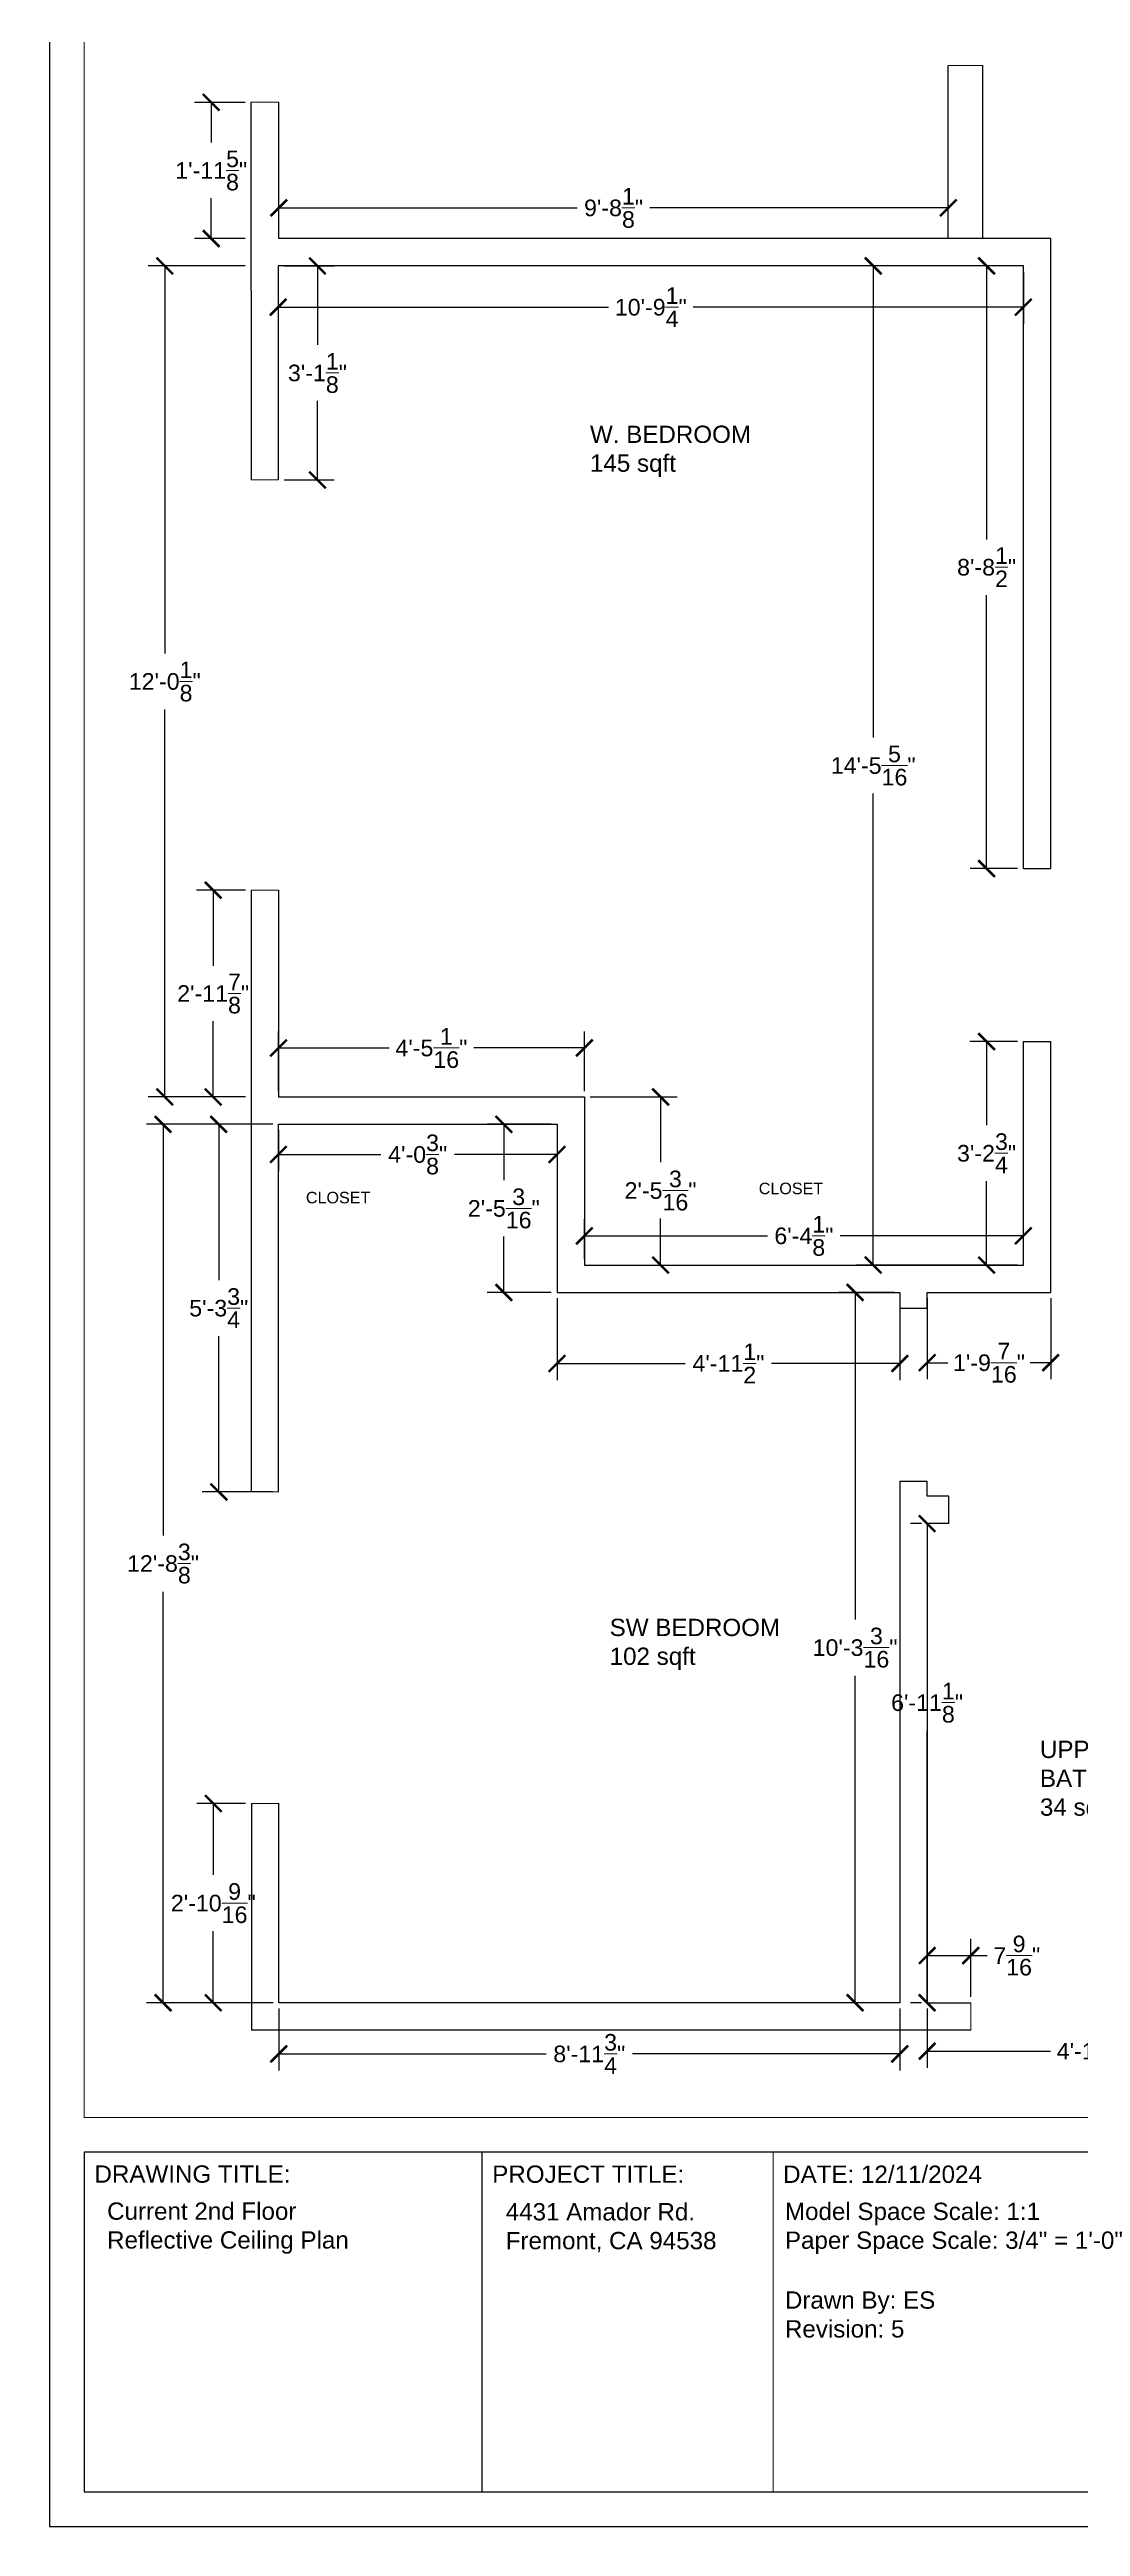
# Model space of a CAD drawing. Header units: inches. Extents: x 0 to 483, y 0 to 649.
# Drawn here: x 0 to 178.9, y 0 to 429.6 of the extents above; entities that cross this region are included whole.
import ezdxf

# ---------------------------------------------------------------- set-up
doc = ezdxf.new("R2010")
doc.units = ezdxf.units.IN
doc.header["$MEASUREMENT"] = 0
doc.layers.get('0').update_dxf_attribs({"color": 1, "lineweight": 9})
for name, color, linetype, lineweight in [('00-page-edge', 7, 'Continuous', 9), ('A201-Dimensions', 7, 'Continuous', 9), ('A201-Floorplan-2nd-floor', 7, 'Continuous', 9), ('A201-Text', 7, 'Continuous', 9)]:
    doc.layers.add(name, color=color, linetype=linetype, lineweight=lineweight)
doc.layers.add('Title Block', color=7, linetype='Continuous')
doc.layers.add('Title Block Text', color=7, linetype='Continuous')
doc.styles.add('Annotative', font='Arial.ttf')
doc.dimstyles.new('Annotative', dxfattribs={"dimtxt": 0.18, "dimasz": 0.18, "dimexe": 0.18, "dimexo": 0.0625, "dimgap": 0.09, "dimtad": 0, "dimtih": 1, "dimtoh": 1, "dimdec": 4, "dimzin": 0, "dimdsep": 46, "dimlunit": 4, "dimtxsty": 'Annotative', "dimblk": 'ARCHTICK', "dimblk1": 'ARCHTICK', "dimblk2": 'ARCHTICK', "dimcen": 0.09, "dimadec": 0, "dimazin": 0, "dimtfac": 1, "dimtdec": 4, "dimtofl": 0, "dimtmove": 0, "dimatfit": 3, "dimldrblk": 'ARCHTICK', "dimfxl": 1, "dimtolj": 1, "dimtzin": 0, "dimarcsym": 0})

# ---------------------------------------------------------------- blocks, each defined once
blk = doc.blocks.new('_ArchTick')
at = {"color": 0, "linetype": 'ByBlock', "lineweight": 30, "const_width": 0.15}
blk.add_lwpolyline([(-0.5, -0.5), (0.5, 0.5)], dxfattribs=at)
blk = doc.blocks.new('*D18')
at = {"layer": 'A201-Dimensions', "color": 0, "lineweight": -2, "transparency": 16777216}
for p, q in [((146.51, 214.01), (136.87, 214.01)), ((139.75, 214.01), (139.75, 157.31)), ((139.75, 90.83), (139.75, 147.53)), ((146.51, 90.83), (136.87, 90.83))]:
    blk.add_line(p, q, dxfattribs=at)
at = {"layer": 'A201-Dimensions', "color": 0, "lineweight": -2, "transparency": 16777216, "xscale": 2.88, "yscale": 2.88, "zscale": 2.88}
for p, rotation in [((139.75, 214.01), 90), ((139.75, 90.83), 270)]:
    blk.add_blockref('_ArchTick', p, dxfattribs=dict(at, rotation=rotation))
at = {"layer": 'A201-Dimensions', "color": 0, "lineweight": 5, "transparency": 16777216, "insert": (139.75, 152.42), "char_height": 2.88, "attachment_point": 5, "style": 'Annotative'}
blk.add_mtext('\\A1;10\'-3{\\H1x;\\S3/16;}"', dxfattribs=at)
blk = doc.blocks.new('*D23')
at = {"layer": 'A201-Dimensions', "color": 0, "lineweight": -2, "transparency": 16777216}
for p, q in [((88.04, 213.01), (88.04, 198.82)), ((147.51, 213.01), (147.51, 198.82)), ((88.04, 201.7), (110.28, 201.7)), ((147.51, 201.7), (125.27, 201.7))]:
    blk.add_line(p, q, dxfattribs=at)
at = {"layer": 'A201-Dimensions', "color": 0, "lineweight": -2, "transparency": 16777216, "xscale": 2.88, "yscale": 2.88, "zscale": 2.88, "rotation": 180}
blk.add_blockref('_ArchTick', (88.04, 201.7), dxfattribs=at)
at = {"layer": 'A201-Dimensions', "color": 0, "lineweight": -2, "transparency": 16777216, "xscale": 2.88, "yscale": 2.88, "zscale": 2.88}
blk.add_blockref('_ArchTick', (147.51, 201.7), dxfattribs=at)
at = {"layer": 'A201-Dimensions', "color": 0, "lineweight": 5, "transparency": 16777216, "insert": (117.78, 201.7), "char_height": 2.88, "attachment_point": 5, "style": 'Annotative'}
blk.add_mtext('\\A1;4\'-11{\\H1x;\\S1/2;}"', dxfattribs=at)
blk = doc.blocks.new('*D12')
at = {"layer": 'A201-Dimensions', "color": 0, "lineweight": -2, "transparency": 16777216}
for p, q in [((39.7, 242.17), (39.7, 235.07)), ((88.04, 242.17), (88.04, 235.07)), ((39.7, 237.95), (57.5, 237.95)), ((88.04, 237.95), (70.24, 237.95))]:
    blk.add_line(p, q, dxfattribs=at)
at = {"layer": 'A201-Dimensions', "color": 0, "lineweight": -2, "transparency": 16777216, "xscale": 2.88, "yscale": 2.88, "zscale": 2.88, "rotation": 180}
blk.add_blockref('_ArchTick', (39.7, 237.95), dxfattribs=at)
at = {"layer": 'A201-Dimensions', "color": 0, "lineweight": -2, "transparency": 16777216, "xscale": 2.88, "yscale": 2.88, "zscale": 2.88}
blk.add_blockref('_ArchTick', (88.04, 237.95), dxfattribs=at)
at = {"layer": 'A201-Dimensions', "color": 0, "lineweight": 5, "transparency": 16777216, "insert": (63.87, 237.95), "char_height": 2.88, "attachment_point": 5, "style": 'Annotative'}
blk.add_mtext('\\A1;4\'-0{\\H1x;\\S3/8;}"', dxfattribs=at)
blk = doc.blocks.new('*D15')
at = {"layer": 'A201-Dimensions', "color": 0, "lineweight": -2, "transparency": 16777216}
for p, q in [((39.72, 248.92), (39.72, 259.29)), ((92.79, 248.92), (92.79, 259.29)), ((39.72, 256.41), (58.91, 256.41)), ((92.79, 256.41), (73.6, 256.41))]:
    blk.add_line(p, q, dxfattribs=at)
at = {"layer": 'A201-Dimensions', "color": 0, "lineweight": -2, "transparency": 16777216, "xscale": 2.88, "yscale": 2.88, "zscale": 2.88, "rotation": 180}
blk.add_blockref('_ArchTick', (39.72, 256.41), dxfattribs=at)
at = {"layer": 'A201-Dimensions', "color": 0, "lineweight": -2, "transparency": 16777216, "xscale": 2.88, "yscale": 2.88, "zscale": 2.88}
blk.add_blockref('_ArchTick', (92.79, 256.41), dxfattribs=at)
at = {"layer": 'A201-Dimensions', "color": 0, "lineweight": 5, "transparency": 16777216, "insert": (66.25, 256.41), "char_height": 2.88, "attachment_point": 5, "style": 'Annotative'}
blk.add_mtext('\\A1;4\'-5{\\H1x;\\S1/16;}"', dxfattribs=at)
blk = doc.blocks.new('*D14')
at = {"layer": 'A201-Dimensions', "color": 0, "lineweight": -2, "transparency": 16777216}
for p, q in [((93.79, 247.92), (108.88, 247.92)), ((106, 247.92), (106, 236.58)), ((106, 218.76), (106, 226.81)), ((93.79, 218.76), (108.88, 218.76))]:
    blk.add_line(p, q, dxfattribs=at)
at = {"layer": 'A201-Dimensions', "color": 0, "lineweight": -2, "transparency": 16777216, "xscale": 2.88, "yscale": 2.88, "zscale": 2.88}
for p, rotation in [((106, 247.92), 90), ((106, 218.76), 270)]:
    blk.add_blockref('_ArchTick', p, dxfattribs=dict(at, rotation=rotation))
at = {"layer": 'A201-Dimensions', "color": 0, "lineweight": 5, "transparency": 16777216, "insert": (106, 231.69), "char_height": 2.88, "attachment_point": 5, "style": 'Annotative'}
blk.add_mtext('\\A1;2\'-5{\\H1x;\\S3/16;}"', dxfattribs=at)
blk = doc.blocks.new('*D13')
at = {"layer": 'A201-Dimensions', "color": 0, "lineweight": -2, "transparency": 16777216}
for p, q in [((92.79, 219.76), (92.79, 226.71)), ((92.79, 223.83), (124.55, 223.83)), ((168.94, 223.83), (137.19, 223.83)), ((168.94, 219.76), (168.94, 226.71))]:
    blk.add_line(p, q, dxfattribs=at)
at = {"layer": 'A201-Dimensions', "color": 0, "lineweight": -2, "transparency": 16777216, "xscale": 2.88, "yscale": 2.88, "zscale": 2.88, "rotation": 180}
blk.add_blockref('_ArchTick', (92.79, 223.83), dxfattribs=at)
at = {"layer": 'A201-Dimensions', "color": 0, "lineweight": -2, "transparency": 16777216, "xscale": 2.88, "yscale": 2.88, "zscale": 2.88}
blk.add_blockref('_ArchTick', (168.94, 223.83), dxfattribs=at)
at = {"layer": 'A201-Dimensions', "color": 0, "lineweight": 5, "transparency": 16777216, "insert": (130.87, 223.83), "char_height": 2.88, "attachment_point": 5, "style": 'Annotative'}
blk.add_mtext('\\A1;6\'-4{\\H1x;\\S1/8;}"', dxfattribs=at)
blk = doc.blocks.new('*D7')
at = {"layer": 'A201-Dimensions', "color": 0, "lineweight": -2, "transparency": 16777216}
for p, q in [((167.94, 392.04), (140.01, 392.04)), ((142.89, 392.04), (142.89, 310.26)), ((142.89, 218.76), (142.89, 300.54)), ((167.94, 218.76), (140.01, 218.76))]:
    blk.add_line(p, q, dxfattribs=at)
at = {"layer": 'A201-Dimensions', "color": 0, "lineweight": -2, "transparency": 16777216, "xscale": 2.88, "yscale": 2.88, "zscale": 2.88}
for p, rotation in [((142.89, 392.04), 90), ((142.89, 218.76), 270)]:
    blk.add_blockref('_ArchTick', p, dxfattribs=dict(at, rotation=rotation))
at = {"layer": 'A201-Dimensions', "color": 0, "lineweight": 5, "transparency": 16777216, "insert": (142.89, 305.4), "char_height": 2.88, "attachment_point": 5, "style": 'Annotative'}
blk.add_mtext('\\A1;14\'-5{\\H1x;\\S5/16;}"', dxfattribs=at)
blk = doc.blocks.new('*D38')
at = {"layer": 'A201-Dimensions', "color": 0, "lineweight": -2, "transparency": 16777216}
for p, q in [((39.67, 391.04), (39.67, 382)), ((168.94, 391.04), (168.94, 382)), ((39.67, 384.88), (96.96, 384.88)), ((168.94, 384.88), (111.65, 384.88))]:
    blk.add_line(p, q, dxfattribs=at)
at = {"layer": 'A201-Dimensions', "color": 0, "lineweight": -2, "transparency": 16777216, "xscale": 2.88, "yscale": 2.88, "zscale": 2.88, "rotation": 180}
blk.add_blockref('_ArchTick', (39.67, 384.88), dxfattribs=at)
at = {"layer": 'A201-Dimensions', "color": 0, "lineweight": -2, "transparency": 16777216, "xscale": 2.88, "yscale": 2.88, "zscale": 2.88}
blk.add_blockref('_ArchTick', (168.94, 384.88), dxfattribs=at)
at = {"layer": 'A201-Dimensions', "color": 0, "lineweight": 5, "transparency": 16777216, "insert": (104.31, 384.88), "char_height": 2.88, "attachment_point": 5, "style": 'Annotative'}
blk.add_mtext('\\A1;10\'-9{\\H1x;\\S1/4;}"', dxfattribs=at)
blk = doc.blocks.new('*D16')
at = {"layer": 'A201-Dimensions', "color": 0, "lineweight": -2, "transparency": 16777216}
for p, q in [((152.26, 89.83), (152.26, 79.55)), ((211.94, 89.83), (211.94, 79.55)), ((152.26, 82.43), (173.63, 82.43)), ((211.94, 82.43), (190.57, 82.43))]:
    blk.add_line(p, q, dxfattribs=at)
at = {"layer": 'A201-Dimensions', "color": 0, "lineweight": -2, "transparency": 16777216, "xscale": 2.88, "yscale": 2.88, "zscale": 2.88, "rotation": 180}
blk.add_blockref('_ArchTick', (152.26, 82.43), dxfattribs=at)
at = {"layer": 'A201-Dimensions', "color": 0, "lineweight": -2, "transparency": 16777216, "xscale": 2.88, "yscale": 2.88, "zscale": 2.88}
blk.add_blockref('_ArchTick', (211.94, 82.43), dxfattribs=at)
at = {"layer": 'A201-Dimensions', "color": 0, "lineweight": 5, "transparency": 16777216, "insert": (182.1, 82.43), "char_height": 2.88, "attachment_point": 5, "style": 'Annotative'}
blk.add_mtext('\\A1;4\'-11{\\H1x;\\S11/16;}"', dxfattribs=at)
blk = doc.blocks.new('*D11')
at = {"layer": 'A201-Dimensions', "color": 0, "lineweight": -2, "transparency": 16777216}
for p, q in [((39.77, 89.83), (39.77, 79.07)), ((147.51, 89.83), (147.51, 79.07)), ((39.77, 81.95), (86.16, 81.95)), ((147.51, 81.95), (101.12, 81.95))]:
    blk.add_line(p, q, dxfattribs=at)
at = {"layer": 'A201-Dimensions', "color": 0, "lineweight": -2, "transparency": 16777216, "xscale": 2.88, "yscale": 2.88, "zscale": 2.88, "rotation": 180}
blk.add_blockref('_ArchTick', (39.77, 81.95), dxfattribs=at)
at = {"layer": 'A201-Dimensions', "color": 0, "lineweight": -2, "transparency": 16777216, "xscale": 2.88, "yscale": 2.88, "zscale": 2.88}
blk.add_blockref('_ArchTick', (147.51, 81.95), dxfattribs=at)
at = {"layer": 'A201-Dimensions', "color": 0, "lineweight": 5, "transparency": 16777216, "insert": (93.64, 81.95), "char_height": 2.88, "attachment_point": 5, "style": 'Annotative'}
blk.add_mtext('\\A1;8\'-11{\\H1x;\\S3/4;}"', dxfattribs=at)
blk = doc.blocks.new('*D17')
at = {"layer": 'A201-Dimensions', "color": 0, "lineweight": -2, "transparency": 16777216}
for p, q in [((151.26, 173.93), (149.36, 173.93)), ((152.24, 173.93), (152.24, 147.73)), ((152.24, 90.83), (152.24, 138.01)), ((151.26, 90.83), (149.36, 90.83))]:
    blk.add_line(p, q, dxfattribs=at)
at = {"layer": 'A201-Dimensions', "color": 0, "lineweight": -2, "transparency": 16777216, "xscale": 2.88, "yscale": 2.88, "zscale": 2.88}
for p, rotation in [((152.24, 173.93), 90), ((152.24, 90.83), 270)]:
    blk.add_blockref('_ArchTick', p, dxfattribs=dict(at, rotation=rotation))
at = {"layer": 'A201-Dimensions', "color": 0, "lineweight": 5, "transparency": 16777216, "insert": (152.24, 142.87), "char_height": 2.88, "attachment_point": 5, "style": 'Annotative'}
blk.add_mtext('\\A1;6\'-11{\\H1x;\\S1/8;}"', dxfattribs=at)
blk = doc.blocks.new('*D9')
at = {"layer": 'A201-Dimensions', "color": 0, "lineweight": -2, "transparency": 16777216}
for p, q in [((38.72, 243.17), (16.81, 243.17)), ((19.69, 243.17), (19.69, 171.88)), ((19.69, 90.83), (19.69, 162.11)), ((38.77, 90.83), (16.81, 90.83))]:
    blk.add_line(p, q, dxfattribs=at)
at = {"layer": 'A201-Dimensions', "color": 0, "lineweight": -2, "transparency": 16777216, "xscale": 2.88, "yscale": 2.88, "zscale": 2.88}
for p, rotation in [((19.69, 243.17), 90), ((19.69, 90.83), 270)]:
    blk.add_blockref('_ArchTick', p, dxfattribs=dict(at, rotation=rotation))
at = {"layer": 'A201-Dimensions', "color": 0, "lineweight": 5, "transparency": 16777216, "insert": (19.69, 167), "char_height": 2.88, "attachment_point": 5, "style": 'Annotative'}
blk.add_mtext('\\A1;12\'-8{\\H1x;\\S3/8;}"', dxfattribs=at)
blk = doc.blocks.new('*D21')
at = {"layer": 'A201-Dimensions', "color": 0, "lineweight": -2, "transparency": 16777216}
for p, q in [((33.95, 420.41), (25.17, 420.41)), ((28.05, 420.41), (28.05, 413.44)), ((28.05, 396.79), (28.05, 403.77)), ((33.95, 396.79), (25.17, 396.79))]:
    blk.add_line(p, q, dxfattribs=at)
at = {"layer": 'A201-Dimensions', "color": 0, "lineweight": -2, "transparency": 16777216, "xscale": 2.88, "yscale": 2.88, "zscale": 2.88}
for p, rotation in [((28.05, 420.41), 90), ((28.05, 396.79), 270)]:
    blk.add_blockref('_ArchTick', p, dxfattribs=dict(at, rotation=rotation))
at = {"layer": 'A201-Dimensions', "color": 0, "lineweight": 5, "transparency": 16777216, "insert": (28.05, 408.6), "char_height": 2.88, "attachment_point": 5, "style": 'Annotative'}
blk.add_mtext('\\A1;1\'-11{\\H1x;\\S5/8;}"', dxfattribs=at)
blk = doc.blocks.new('*D8')
at = {"layer": 'A201-Dimensions', "color": 0, "lineweight": -2, "transparency": 16777216}
for p, q in [((33.98, 283.79), (25.51, 283.79)), ((28.39, 283.79), (28.39, 270.67)), ((28.39, 247.92), (28.39, 261.05)), ((33.98, 247.92), (25.51, 247.92))]:
    blk.add_line(p, q, dxfattribs=at)
at = {"layer": 'A201-Dimensions', "color": 0, "lineweight": -2, "transparency": 16777216, "xscale": 2.88, "yscale": 2.88, "zscale": 2.88}
for p, rotation in [((28.39, 283.79), 90), ((28.39, 247.92), 270)]:
    blk.add_blockref('_ArchTick', p, dxfattribs=dict(at, rotation=rotation))
at = {"layer": 'A201-Dimensions', "color": 0, "lineweight": 5, "transparency": 16777216, "insert": (28.39, 265.86), "char_height": 2.88, "attachment_point": 5, "style": 'Annotative'}
blk.add_mtext('\\A1;2\'-11{\\H1x;\\S7/8;}"', dxfattribs=at)
blk = doc.blocks.new('*D10')
at = {"layer": 'A201-Dimensions', "color": 0, "lineweight": -2, "transparency": 16777216}
for p, q in [((34.01, 125.39), (25.53, 125.39)), ((28.41, 125.39), (28.41, 112.99)), ((28.41, 90.83), (28.41, 103.22)), ((34.02, 90.83), (25.53, 90.83))]:
    blk.add_line(p, q, dxfattribs=at)
at = {"layer": 'A201-Dimensions', "color": 0, "lineweight": -2, "transparency": 16777216, "xscale": 2.88, "yscale": 2.88, "zscale": 2.88}
for p, rotation in [((28.41, 125.39), 90), ((28.41, 90.83), 270)]:
    blk.add_blockref('_ArchTick', p, dxfattribs=dict(at, rotation=rotation))
at = {"layer": 'A201-Dimensions', "color": 0, "lineweight": 5, "transparency": 16777216, "insert": (28.41, 108.11), "char_height": 2.88, "attachment_point": 5, "style": 'Annotative'}
blk.add_mtext('\\A1;2\'-10{\\H1x;\\S9/16;}"', dxfattribs=at)
blk = doc.blocks.new('*D26')
at = {"layer": 'A201-Dimensions', "color": 0, "lineweight": -2, "transparency": 16777216}
for p, q in [((152.26, 91.83), (152.26, 101.89)), ((152.26, 99.01), (159.81, 99.01)), ((159.81, 91.83), (159.81, 101.89)), ((159.81, 99.01), (162.69, 99.01))]:
    blk.add_line(p, q, dxfattribs=at)
at = {"layer": 'A201-Dimensions', "color": 0, "lineweight": -2, "transparency": 16777216, "xscale": 2.88, "yscale": 2.88, "zscale": 2.88, "rotation": 180}
blk.add_blockref('_ArchTick', (152.26, 99.01), dxfattribs=at)
at = {"layer": 'A201-Dimensions', "color": 0, "lineweight": -2, "transparency": 16777216, "xscale": 2.88, "yscale": 2.88, "zscale": 2.88}
blk.add_blockref('_ArchTick', (159.81, 99.01), dxfattribs=at)
at = {"layer": 'A201-Dimensions', "color": 0, "lineweight": 5, "transparency": 16777216, "insert": (167.8, 99.01), "char_height": 2.88, "attachment_point": 5, "style": 'Annotative'}
blk.add_mtext('\\A1;7{\\H1x;\\S9/16;}"', dxfattribs=at)
blk = doc.blocks.new('*D28')
at = {"layer": 'A201-Dimensions', "color": 0, "lineweight": -2, "transparency": 16777216}
for p, q in [((152.26, 213.01), (152.26, 198.95)), ((173.69, 213.01), (173.69, 198.95)), ((152.26, 201.83), (155.82, 201.83)), ((173.69, 201.83), (170.13, 201.83))]:
    blk.add_line(p, q, dxfattribs=at)
at = {"layer": 'A201-Dimensions', "color": 0, "lineweight": -2, "transparency": 16777216, "xscale": 2.88, "yscale": 2.88, "zscale": 2.88, "rotation": 180}
blk.add_blockref('_ArchTick', (152.26, 201.83), dxfattribs=at)
at = {"layer": 'A201-Dimensions', "color": 0, "lineweight": -2, "transparency": 16777216, "xscale": 2.88, "yscale": 2.88, "zscale": 2.88}
blk.add_blockref('_ArchTick', (173.69, 201.83), dxfattribs=at)
at = {"layer": 'A201-Dimensions', "color": 0, "lineweight": 5, "transparency": 16777216, "insert": (162.98, 201.83), "char_height": 2.88, "attachment_point": 5, "style": 'Annotative'}
blk.add_mtext('\\A1;1\'-9{\\H1x;\\S7/16;}"', dxfattribs=at)
blk = doc.blocks.new('*D29')
at = {"layer": 'A201-Dimensions', "color": 0, "lineweight": -2, "transparency": 16777216}
for p, q in [((38.72, 243.17), (26.47, 243.16)), ((29.35, 243.17), (29.36, 216.15)), ((29.37, 179.42), (29.36, 206.43)), ((38.74, 179.42), (26.49, 179.41))]:
    blk.add_line(p, q, dxfattribs=at)
at = {"layer": 'A201-Dimensions', "color": 0, "lineweight": -2, "transparency": 16777216, "xscale": 2.88, "yscale": 2.88, "zscale": 2.88}
for p, rotation in [((29.35, 243.17), 90.01894943172167), ((29.37, 179.42), 270.0189494317216)]:
    blk.add_blockref('_ArchTick', p, dxfattribs=dict(at, rotation=rotation))
at = {"layer": 'A201-Dimensions', "color": 0, "lineweight": 5, "transparency": 16777216, "insert": (29.36, 211.29), "char_height": 2.88, "attachment_point": 5, "style": 'Annotative'}
blk.add_mtext('\\A1;5\'-3{\\H1x;\\S3/4;}"', dxfattribs=at)
blk = doc.blocks.new('*D32')
at = {"layer": 'A201-Dimensions', "color": 0, "lineweight": -2, "transparency": 16777216}
for p, q in [((167.94, 257.53), (159.68, 257.53)), ((162.56, 257.53), (162.56, 243)), ((162.56, 218.76), (162.56, 233.29)), ((167.94, 218.76), (159.68, 218.76))]:
    blk.add_line(p, q, dxfattribs=at)
at = {"layer": 'A201-Dimensions', "color": 0, "lineweight": -2, "transparency": 16777216, "xscale": 2.88, "yscale": 2.88, "zscale": 2.88}
for p, rotation in [((162.56, 257.53), 90), ((162.56, 218.76), 270)]:
    blk.add_blockref('_ArchTick', p, dxfattribs=dict(at, rotation=rotation))
at = {"layer": 'A201-Dimensions', "color": 0, "lineweight": 5, "transparency": 16777216, "insert": (162.56, 238.15), "char_height": 2.88, "attachment_point": 5, "style": 'Annotative'}
blk.add_mtext('\\A1;3\'-2{\\H1x;\\S3/4;}"', dxfattribs=at)
blk = doc.blocks.new('*D37')
at = {"layer": 'A201-Dimensions', "color": 0, "lineweight": -2, "transparency": 16777216}
for p, q in [((33.95, 392.04), (17.11, 392.04)), ((19.99, 392.04), (19.99, 324.84)), ((19.99, 247.92), (19.99, 315.12)), ((33.98, 247.92), (17.11, 247.92))]:
    blk.add_line(p, q, dxfattribs=at)
at = {"layer": 'A201-Dimensions', "color": 0, "lineweight": -2, "transparency": 16777216, "xscale": 2.88, "yscale": 2.88, "zscale": 2.88}
for p, rotation in [((19.99, 392.04), 90), ((19.99, 247.92), 270)]:
    blk.add_blockref('_ArchTick', p, dxfattribs=dict(at, rotation=rotation))
at = {"layer": 'A201-Dimensions', "color": 0, "lineweight": 5, "transparency": 16777216, "insert": (19.99, 319.98), "char_height": 2.88, "attachment_point": 5, "style": 'Annotative'}
blk.add_mtext('\\A1;12\'-0{\\H1x;\\S1/8;}"', dxfattribs=at)
blk = doc.blocks.new('*D39')
at = {"layer": 'A201-Dimensions', "color": 0, "lineweight": -2, "transparency": 16777216}
for p, q in [((40.67, 392.04), (49.36, 392.04)), ((46.48, 392.04), (46.48, 378.34)), ((46.48, 354.92), (46.48, 368.62)), ((40.68, 354.92), (49.36, 354.92))]:
    blk.add_line(p, q, dxfattribs=at)
at = {"layer": 'A201-Dimensions', "color": 0, "lineweight": -2, "transparency": 16777216, "xscale": 2.88, "yscale": 2.88, "zscale": 2.88}
for p, rotation in [((46.48, 392.04), 90), ((46.48, 354.92), 270)]:
    blk.add_blockref('_ArchTick', p, dxfattribs=dict(at, rotation=rotation))
at = {"layer": 'A201-Dimensions', "color": 0, "lineweight": 5, "transparency": 16777216, "insert": (46.48, 373.48), "char_height": 2.88, "attachment_point": 5, "style": 'Annotative'}
blk.add_mtext('\\A1;3\'-1{\\H1x;\\S1/8;}"', dxfattribs=at)
blk = doc.blocks.new('*D40')
at = {"layer": 'A201-Dimensions', "color": 0, "lineweight": -2, "transparency": 16777216}
for p, q in [((167.94, 392.04), (159.69, 392.04)), ((162.57, 392.04), (162.57, 344.62)), ((162.57, 287.53), (162.57, 334.95)), ((167.94, 287.53), (159.69, 287.53))]:
    blk.add_line(p, q, dxfattribs=at)
at = {"layer": 'A201-Dimensions', "color": 0, "lineweight": -2, "transparency": 16777216, "xscale": 2.88, "yscale": 2.88, "zscale": 2.88}
for p, rotation in [((162.57, 392.04), 90), ((162.57, 287.53), 270)]:
    blk.add_blockref('_ArchTick', p, dxfattribs=dict(at, rotation=rotation))
at = {"layer": 'A201-Dimensions', "color": 0, "lineweight": 5, "transparency": 16777216, "insert": (162.57, 339.79), "char_height": 2.88, "attachment_point": 5, "style": 'Annotative'}
blk.add_mtext('\\A1;8\'-8{\\H1x;\\S1/2;}"', dxfattribs=at)
blk = doc.blocks.new('*D43')
at = {"layer": 'A201-Dimensions', "color": 0, "lineweight": -2, "transparency": 16777216}
for p, q in [((39.78, 397.79), (39.78, 404.99)), ((155.92, 397.79), (155.92, 404.99)), ((39.78, 402.11), (91.54, 402.11)), ((155.92, 402.11), (104.16, 402.11))]:
    blk.add_line(p, q, dxfattribs=at)
at = {"layer": 'A201-Dimensions', "color": 0, "lineweight": -2, "transparency": 16777216, "xscale": 2.88, "yscale": 2.88, "zscale": 2.88, "rotation": 180}
blk.add_blockref('_ArchTick', (39.78, 402.11), dxfattribs=at)
at = {"layer": 'A201-Dimensions', "color": 0, "lineweight": -2, "transparency": 16777216, "xscale": 2.88, "yscale": 2.88, "zscale": 2.88}
blk.add_blockref('_ArchTick', (155.92, 402.11), dxfattribs=at)
at = {"layer": 'A201-Dimensions', "color": 0, "lineweight": 5, "transparency": 16777216, "insert": (97.85, 402.11), "char_height": 2.88, "attachment_point": 5, "style": 'Annotative'}
blk.add_mtext('\\A1;9\'-8{\\H1x;\\S1/8;}"', dxfattribs=at)
blk = doc.blocks.new('*D49')
at = {"layer": 'A201-Dimensions', "color": 0, "lineweight": -2, "transparency": 16777216}
for p, q in [((87.04, 243.17), (75.93, 243.17)), ((78.81, 243.17), (78.81, 233.48)), ((78.81, 214.01), (78.81, 223.7)), ((87.04, 214.01), (75.93, 214.01))]:
    blk.add_line(p, q, dxfattribs=at)
at = {"layer": 'A201-Dimensions', "color": 0, "lineweight": -2, "transparency": 16777216, "xscale": 2.88, "yscale": 2.88, "zscale": 2.88}
for p, rotation in [((78.81, 243.17), 90), ((78.81, 214.01), 270)]:
    blk.add_blockref('_ArchTick', p, dxfattribs=dict(at, rotation=rotation))
at = {"layer": 'A201-Dimensions', "color": 0, "lineweight": 5, "transparency": 16777216, "insert": (78.81, 228.59), "char_height": 2.88, "attachment_point": 5, "style": 'Annotative'}
blk.add_mtext('\\A1;2\'-5{\\H1x;\\S3/16;}"', dxfattribs=at)
blk = doc.blocks.new('dec-11-title-block-update')
at = {"layer": 'Title Block'}
blk.add_line((68.98, 58.91), (68.98, 0), dxfattribs=at)
at = {"layer": 'Title Block', "lineweight": 5}
for p, q in [((119.55, 58.91), (119.55, 0)), ((193.1, 58.91), (193.1, 0)), ((262.55, 58.91), (262.55, 0)), ((343.11, 58.91), (343.11, 0)), ((437.34, 58.91), (437.34, 0))]:
    blk.add_line(p, q, dxfattribs=at)
at = {"layer": 'Title Block', "lineweight": -3}
blk.add_lwpolyline([(471.14, 58.91), (0, 58.91), (0, 0), (471.14, 0)], close=True, dxfattribs=at)
at = {"layer": 'Title Block Text', "style": 'Annotative'}
for s, height, p in [('DRAWING TITLE:', 3, (1.8, 53.62)), ('PROJECT TITLE:', 3, (70.8, 53.6)), ('DATE: 12/11/2024', 3, (121.27, 53.59)), ('COMPANY: Home Owners', 3, (194.95, 53.61)), ('NOTES:', 3, (264.23, 53.57)), ('SHEET NO.', 3, (439.19, 53.56)), ('A-104', 4, (445.38, 16.4))]:
    blk.add_text(s, height=height, dxfattribs=at).set_placement(p)
at = {"layer": 'Title Block Text', "lineweight": 5, "char_height": 3, "attachment_point": 1, "style": 'Annotative'}
for s, insert, width in [('Current 2nd Floor \\PReflective Ceiling Plan', (3.99, 50.19), 44.9252), ('4431 Amador Rd. \\PFremont, CA 94538', (73.14, 50.08), 37.0177), ('\\A1;Model Space Scale: 1:1\\PPaper Space Scale: 3/4" = 1\'-0"', (121.58, 50.15), 71.989), ('Yang Fu\\Pangela.fuyang@gmail.com\\P+1 (510) 358-6728', (197, 50.06), 45.3983), ('Drawn By: ES\\PRevision: 5', (121.58, 34.77), 33.029), ('Ernest Schleicher\\Pernest.schleicher@gmail.com\\P+1 (510) 358-6729', (197.08, 29.78), 59.0188)]:
    blk.add_mtext(s, dxfattribs=dict(at, insert=insert, width=width))

msp = doc.modelspace()

# ---------------------------------------------------------------- linework, layer by layer
at = {"layer": '00-page-edge', "lineweight": -3}
msp.add_lwpolyline([(483.13682, 648.52457), (0, 648.36933), (0, 0), (483.13682, 0)], close=True, dxfattribs=at)
at = {"layer": '00-page-edge'}
msp.add_lwpolyline([(477.13682, 642.52264), (6, 642.37126), (6, 70.91274), (477.13682, 70.91274)], close=True, dxfattribs=at)
at = {"layer": 'A201-Floorplan-2nd-floor', "lineweight": -3}
for p, q in [((155.91714, 396.7896), (155.91714, 426.7896)), ((161.91714, 396.7896), (161.91714, 426.7896)), ((34.94619, 420.4146), (34.96067, 354.91997)), ((34.97639, 283.79438), (34.99945, 179.41938)), ((168.94289, 287.52816), (173.69289, 287.52816)), ((168.94289, 257.52816), (173.69289, 257.52816)), ((147.50946, 211.30496), (152.25946, 211.30496)), ((147.50946, 181.30496), (152.25946, 181.30496)), ((156.00946, 173.92996), (156.00946, 178.67996)), ((156.00946, 173.92996), (152.25946, 173.92996)), ((35.01139, 125.38813), (35.02008, 86.07563)), ((159.81405, 86.07563), (35.02008, 86.07563))]:
    msp.add_line(p, q, dxfattribs=at)
at = {"layer": 'A201-Floorplan-2nd-floor', "lineweight": 5}
for p, q in [((155.91714, 426.7896), (161.91714, 426.7896)), ((39.76495, 420.4146), (34.94619, 420.4146)), ((39.6834, 354.91997), (34.96067, 354.91997)), ((39.70693, 283.79438), (34.97639, 283.79438)), ((39.74144, 179.41938), (34.99945, 179.41938)), ((39.75931, 125.38813), (35.01139, 125.38813)), ((159.81405, 90.82563), (159.81405, 86.07563))]:
    msp.add_line(p, q, dxfattribs=at)
at = {"layer": 'A201-Floorplan-2nd-floor', "lineweight": -3}
for points in [[(173.69289, 396.7896), (39.78058, 396.7896), (39.76495, 420.4146)], [(173.69289, 287.52816), (173.69289, 396.79497)], [(168.94289, 287.52816), (168.94289, 392.04497), (39.67112, 392.04497), (39.6834, 354.91997)], [(39.70693, 283.79438), (39.71879, 247.91938), (92.79071, 247.91938), (92.79071, 218.76313), (168.94289, 218.76313), (168.94289, 257.52816)], [(152.25946, 211.30496), (152.25946, 214.01313), (173.69289, 214.01313), (173.69289, 257.52816)], [(39.69696, 243.16938), (88.04071, 243.16938), (88.04071, 214.01313), (147.50946, 214.01313), (147.50946, 211.30496)], [(39.74144, 179.41938), (39.72036, 243.16938)], [(147.50946, 181.30496), (147.50946, 90.82563), (39.77075, 90.82563), (39.75931, 125.38813)], [(156.00946, 178.67996), (152.25946, 178.67996), (152.25946, 181.30496)], [(156.00946, 173.92996), (152.25946, 173.92996), (152.25946, 90.82563), (159.81405, 90.82563)]]:
    msp.add_lwpolyline(points, dxfattribs=at)

# ---------------------------------------------------------------- block references
at = {"lineweight": 5}
msp.add_blockref('dec-11-title-block-update', (6, 6), dxfattribs=at)

# ---------------------------------------------------------------- texts
at = {"layer": 'A201-Text', "lineweight": 5, "attachment_point": 1, "style": 'Annotative'}
for s, insert, char_height, width in [('W. BEDROOM\\P145 sqft', (93.75835, 364.34461), 3, 32.9356461), ('CLOSET', (123.03794, 233.05064), 2, 20.7375407), ('CLOSET', (44.4771, 231.46515), 2, 20.7375407), ('SW BEDROOM\\P102 sqft', (97.17284, 157.42261), 3, 30.0333633), ('UPPER\\PBATHROOM\\P34 sqft', (171.81717, 136.26397), 3, 19.8487868)]:
    msp.add_mtext(s, dxfattribs=dict(at, insert=insert, char_height=char_height, width=width))

# ---------------------------------------------------------------- dimensions: what is measured, and where the dimension line sits
at = {"layer": 'A201-Dimensions', "lineweight": 5}
for base, p1, p2, picture, middle in [((28.05376, 420.4146), (34.95141, 396.7896), (34.94619, 420.4146), '*D21', (28.05376, 408.6021)), ((19.99183, 247.91938), (34.95246, 392.04497), (34.98431, 247.91938), '*D37', (19.99183, 319.98218)), ((46.48353, 354.91997), (39.67112, 392.04497), (39.6834, 354.91997), '*D39', (46.48353, 373.48247)), ((28.38712, 283.79438), (34.98431, 247.91938), (34.97639, 283.79438), '*D8', (28.38712, 265.85688)), ((19.689908963, 243.1693795642), (39.7707456041, 90.8256295642), (39.7203609576, 243.1693795642), '*D9', (19.689908963, 166.9975045642)), ((78.8139728208, 214.0131295642), (88.0407063907, 243.1693795642), (88.0407063907, 214.0131295642), '*D49', (78.8139728208, 228.5912545642)), ((139.7501, 90.82563), (147.50946, 214.01313), (147.50946, 90.82563), '*D18', (139.7501, 152.41938)), ((28.41393, 125.38813), (35.01903, 90.82563), (35.01139, 125.38813), '*D10', (28.41393, 108.10688))]:
    dim = msp.add_linear_dim(base=base, p1=p1, p2=p2, angle=90, dimstyle='Annotative', dxfattribs=at)
    dim.commit()
    dim.dimension.update_dxf_attribs({"geometry": picture, "text_midpoint": middle})
for base, p1, p2, picture, middle in [((155.91714, 402.11102), (39.78058, 396.7896), (155.91714, 396.7896), '*D43', (97.84886, 402.11102)), ((39.67112, 384.8847), (168.94289, 392.04497), (39.67112, 392.04497), '*D38', (104.30701, 384.8847)), ((92.79071, 256.41056), (39.71879, 247.91938), (92.79071, 247.91938), '*D15', (66.25475, 256.41056)), ((168.94289, 223.83103), (92.79071, 218.76313), (168.94289, 218.76313), '*D13', (130.8668, 223.83103)), ((147.5094563907, 201.7014763022), (88.0407063907, 214.0131295642), (147.5094563907, 214.0131295642), '*D23', (117.7750813907, 201.7014763022)), ((173.69289, 201.83174), (152.25946, 214.01313), (173.69289, 214.01313), '*D28', (162.97617, 201.83174)), ((159.81405, 99.01352), (152.25946, 90.82563), (159.81405, 90.82563), '*D26', (167.79986, 99.01352)), ((39.77075, 81.94793), (147.50946, 90.82563), (39.77075, 90.82563), '*D11', (93.6401, 81.94793)), ((211.94205, 82.42722), (152.25946, 90.82563), (211.94205, 90.82563), '*D16', (182.10075, 82.42722))]:
    dim = msp.add_linear_dim(base=base, p1=p1, p2=p2, dimstyle='Annotative', dxfattribs=at)
    dim.commit()
    dim.dimension.update_dxf_attribs({"geometry": picture, "text_midpoint": middle})
for base, p1, p2, picture, middle in [((142.8891, 392.04497), (168.94289, 218.76313), (168.94289, 392.04497), '*D7', (142.8891, 305.40405)), ((162.56659, 392.04497), (168.94289, 287.52816), (168.94289, 392.04497), '*D40', (162.56659, 339.78657)), ((162.55847, 257.52816), (168.94289, 218.76313), (168.94289, 257.52816), '*D32', (162.55847, 238.14565)), ((105.9990696107, 218.7631295642), (92.7907063907, 247.9193795642), (92.7907063907, 218.7631295642), '*D14', (105.9990696107, 231.6928751602)), ((152.24286, 90.82563), (152.25946, 173.92996), (152.25946, 90.82563), '*D17', (152.24286, 142.86725))]:
    dim = msp.add_linear_dim(base=base, p1=p1, p2=p2, angle=90, dimstyle='Annotative', dxfattribs=at)
    dim.commit()
    dim.dimension.update_dxf_attribs({"geometry": picture, "text_midpoint": middle, "dimtype": 128})
dim = msp.add_aligned_dim(p1=(39.74144, 179.41938), p2=(39.72036, 243.16938), distance=10.36856, dimstyle='Annotative', dxfattribs=at)
dim.commit()
dim.dimension.update_dxf_attribs({"geometry": '*D29', "text_midpoint": (29.36234, 211.29095)})
dim = msp.add_linear_dim(base=(88.0407063907, 237.9457810743), p1=(39.6969563907, 243.1693795642), p2=(88.0407063907, 243.1693795642), dimstyle='Annotative', dxfattribs=at)
dim.commit()
dim.dimension.update_dxf_attribs({"geometry": '*D12', "text_midpoint": (63.8688313907, 237.9457810743), "dimtype": 128})

doc.saveas('drawing.dxf')
